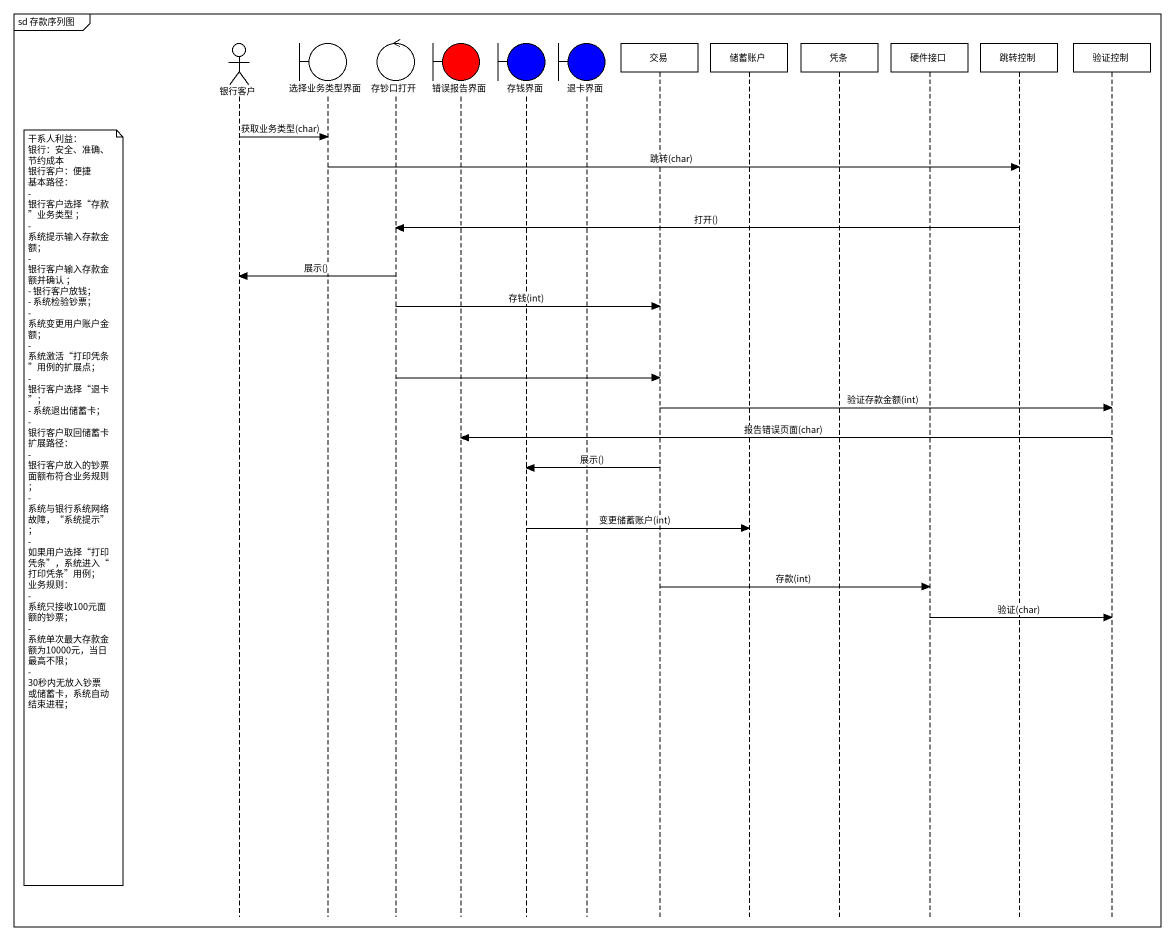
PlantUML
@startuml
mainframe sd 存款序列图
hide footbox
actor 银行客户
boundary 选择业务类型界面
control 存钞口打开
boundary 错误报告界面 #FF0000
boundary 存钱界面 #0000FF
boundary 退卡界面 #0000FF
participant 交易
participant 储蓄账户
participant 凭条
participant 硬件接口
participant 跳转控制
participant 验证控制

银行客户 -> 选择业务类型界面 : 获取业务类型(char)
选择业务类型界面 -> 跳转控制 : 跳转(char)
跳转控制 -> 存钞口打开 : 打开()
存钞口打开 -> 银行客户 : 展示()
存钞口打开 -> 交易 : 存钱(int)
存钞口打开 -> 交易
交易 -> 验证控制 : 验证存款金额(int)
验证控制 -> 错误报告界面 : 报告错误页面(char)
交易 -> 存钱界面 : 展示()
note left of 银行客户
  干系人利益：
  银行：安全、准确、节约成本
  银行客户：便捷
  基本路径：
  - 银行客户选择“存款”业务类型 ；
  - 系统提示输入存款金额；
  - 银行客户输入存款金额并确认 ；
  - 银行客户放钱；
  - 系统检验钞票；
  - 系统变更用户账户金额；
  - 系统激活“打印凭条”用例的扩展点；
  - 银行客户选择“退卡”；
  - 系统退出储蓄卡；
  - 银行客户取回储蓄卡
  扩展路径：
  - 银行客户放入的钞票面额布符合业务规则；
  - 系统与银行系统网络故障，“系统提示”；
  - 如果用户选择“打印凭条”，系统进入“打印凭条”用例；
  业务规则：
  - 系统只接收100元面额的钞票；
  - 系统单次最大存款金额为10000元，当日最高不限；
  - 30秒内无放入钞票或储蓄卡，系统自动结束进程；
end note
存钱界面 -> 储蓄账户 : 变更储蓄账户(int)
交易 -> 硬件接口 : 存款(int)
硬件接口 -> 验证控制 : 验证(char)
@enduml
